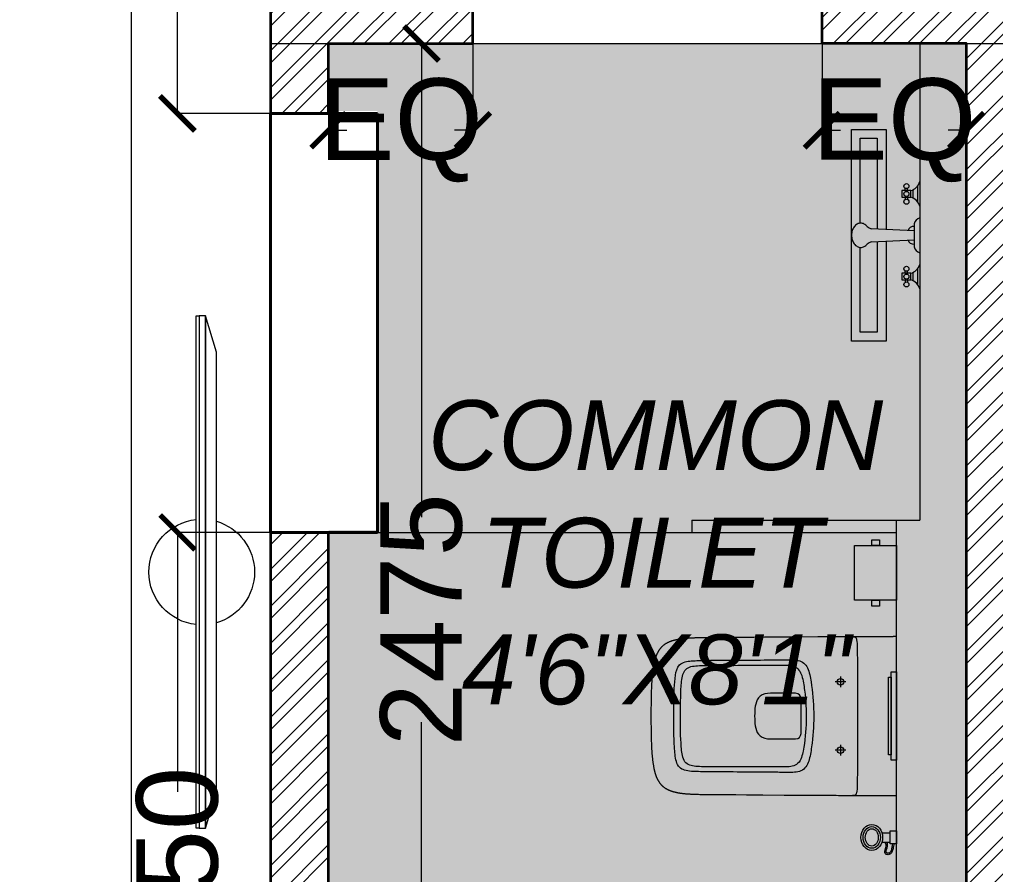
# Model space of a CAD drawing. Header units: millimetres. Extents: x 69529 to 85301, y 41669 to 59279.
# Drawn here: x 75925 to 78022, y 56274 to 58111 of the extents above; entities that cross this region are included whole.
import ezdxf

# ---------------------------------------------------------------- set-up
doc = ezdxf.new("R2010")
doc.units = ezdxf.units.MM
for name, color, linetype, lineweight in [('DA_CARPET AREA RERA', 30, 'Continuous', 9), ('DA_COLUMN', 40, 'Continuous', 40), ('DA_TEXT IN SQ.FT', 193, 'Continuous', 9), ('DA_WALL', 7, 'Continuous', 35), ('DA_WINDOW', 4, 'Continuous', 9)]:
    doc.layers.add(name, color=color, linetype=linetype, lineweight=lineweight)
for name, color, linetype, lineweight, true_color in [('DA_DIMENSION', 7, 'Continuous', 5, 0x474747), ('DA_FURNITURE', 7, 'Continuous', 5, 0x666666), ('DA_FURNITURE HIDDEN', 7, 'Continuous', 5, 0x666666), ('DA_HATCH', 7, 'Continuous', 5, 0x545454)]:
    doc.layers.add(name, color=color, linetype=linetype, lineweight=lineweight, true_color=true_color)
doc.styles.add('MtXpl_Arial', font='ArialItalic.ttf')
doc.styles.get("Standard").update_dxf_attribs({"font": 'Arial.ttf'})
doc.dimstyles.get("Standard").update_dxf_attribs({"dimtxt": 0.18, "dimasz": 0.18, "dimexe": 0.18, "dimexo": 0.0625, "dimgap": 0.09, "dimtad": 0, "dimtih": 1, "dimtoh": 1, "dimdec": 4, "dimzin": 0, "dimdsep": 46, "dimtxsty": 'Standard', "dimcen": 0.09, "dimadec": 0, "dimazin": 0, "dimtfac": 1, "dimtdec": 4, "dimtofl": 0, "dimtmove": 0, "dimatfit": 3, "dimfxl": 1, "dimtolj": 1, "dimtzin": 0, "dimarcsym": 0})

# ---------------------------------------------------------------- blocks, each defined once
blk = doc.blocks.new('nftujfuk')
at = {"layer": 'DA_FURNITURE', "ltscale": 5, "elevation": 0}
for points in [[(3568.3786, 921.4537), (3568.3704, 921.4537), (3568.3704, 920.0761), (3568.3786, 920.0761)], [(3568.3786, 921.4537), (3568.3949, 921.4537), (3568.3949, 920.0761), (3568.3786, 920.0761)], [(3568.4245, 921.356), (3568.4245, 920.1738), (3568.3949, 920.0761), (3568.3949, 921.4537)]]:
    blk.add_lwpolyline(points, close=True, dxfattribs=at)
at = {"layer": 'DA_FURNITURE'}
for start, end in [(95.9312, 264.0688), (286.0862, 73.9138)]:
    blk.add_arc((3568.3851, 920.7649), 0.1421, start, end, dxfattribs=at)
blk = doc.blocks.new('wc2')
at = {"layer": 'DA_FURNITURE'}
for p, q in [((-0.5973, -0.2609), (-0.6148, -0.2609)), ((-0.5973, -0.2814), (-0.6148, -0.2814))]:
    blk.add_line(p, q, dxfattribs=at)
for points in [[(-0.5758, 0.3562), (-0.5758, 0.3678), (-0.5921, 0.3678), (-0.5921, 0.3562)], [(-0.5384, 0.2388), (-0.5384, 0.3562), (-0.6288, 0.3562), (-0.6288, 0.2388)], [(-0.5758, 0.2257), (-0.5758, 0.2388), (-0.5921, 0.2388), (-0.5921, 0.2257)], [(-0.6288, -0.1808), (-0.6288, 0.0535), (-0.6288, 0.1121), (-0.6288, 0.1414), (-0.6288, 0.1561), (-0.6288, 0.1597), (-0.6288, 0.16), (-0.6288, 0.16), (-0.6288, 0.1601), (-0.6288, 0.1601), (-0.6288, 0.1601), (-0.6288, 0.1601), (-0.6287, 0.1601), (-0.6287, 0.1601), (-0.6285, 0.1601), (-0.6281, 0.1601), (-0.6277, 0.1601), (-0.6273, 0.1601), (-0.6269, 0.1601), (-0.6265, 0.1601), (-0.6261, 0.1601), (-0.6257, 0.1601), (-0.6253, 0.1601), (-0.6248, 0.1601), (-0.6244, 0.1601), (-0.624, 0.1601), (-0.6236, 0.1601), (-0.6231, 0.1601), (-0.6227, 0.1601), (-0.6223, 0.1601), (-0.6218, 0.1601), (-0.6214, 0.16), (-0.6209, 0.16), (-0.6205, 0.16), (-0.62, 0.16), (-0.6196, 0.16), (-0.6191, 0.16), (-0.6186, 0.16), (-0.6182, 0.16), (-0.6177, 0.16), (-0.6172, 0.16), (-0.6168, 0.16), (-0.6163, 0.16), (-0.6158, 0.16), (-0.6148, 0.16), (-0.6138, 0.16), (-0.6128, 0.16), (-0.6118, 0.16), (-0.6108, 0.16), (-0.6098, 0.16), (-0.6088, 0.16), (-0.6077, 0.16), (-0.6067, 0.16), (-0.6056, 0.16), (-0.6046, 0.16), (-0.6035, 0.16), (-0.6024, 0.16), (-0.6013, 0.16), (-0.6003, 0.16), (-0.5992, 0.16), (-0.5981, 0.16), (-0.597, 0.16), (-0.5958, 0.16), (-0.5947, 0.16), (-0.5936, 0.16), (-0.5925, 0.16), (-0.5914, 0.16), (-0.5902, 0.16), (-0.588, 0.16), (-0.5857, 0.16), (-0.5811, 0.16), (-0.5788, 0.16), (-0.5766, 0.16), (-0.5743, 0.16), (-0.572, 0.16), (-0.5709, 0.16), (-0.5698, 0.16), (-0.5687, 0.16), (-0.5675, 0.16), (-0.5664, 0.16), (-0.5653, 0.16), (-0.5642, 0.16), (-0.5631, 0.16), (-0.562, 0.16), (-0.5609, 0.16), (-0.5599, 0.16), (-0.5588, 0.16), (-0.5577, 0.16), (-0.5567, 0.16), (-0.5556, 0.16), (-0.5546, 0.16), (-0.5535, 0.16), (-0.5525, 0.16), (-0.5515, 0.16), (-0.5505, 0.16), (-0.5495, 0.16), (-0.5485, 0.16), (-0.5475, 0.16), (-0.5471, 0.16), (-0.5466, 0.16), (-0.5461, 0.16), (-0.5456, 0.16), (-0.5452, 0.16), (-0.5447, 0.16), (-0.5442, 0.16), (-0.5438, 0.16), (-0.5433, 0.16), (-0.5428, 0.16), (-0.5424, 0.16), (-0.5419, 0.16), (-0.5415, 0.16), (-0.541, 0.16), (-0.5406, 0.16), (-0.5402, 0.16), (-0.5397, 0.1599), (-0.5393, 0.1599), (-0.5389, 0.1599), (-0.5385, 0.1599), (-0.538, 0.1599), (-0.5376, 0.1599), (-0.5372, 0.1599), (-0.5368, 0.1599), (-0.5364, 0.1599), (-0.536, 0.1599), (-0.5356, 0.1599), (-0.5352, 0.1599), (-0.5348, 0.1599), (-0.5344, 0.1599), (-0.5343, 0.1599), (-0.5343, 0.1599), (-0.5343, 0.1599), (-0.5343, 0.1599), (-0.5343, 0.1599), (-0.5343, 0.1599), (-0.5342, 0.1599), (-0.5342, 0.1599), (-0.534, 0.1599), (-0.5333, 0.1599), (-0.5304, 0.1599), (-0.5276, 0.1599), (-0.5219, 0.1598), (-0.519, 0.1598), (-0.5183, 0.1598), (-0.5179, 0.1598), (-0.5178, 0.1598), (-0.5177, 0.1598), (-0.5177, 0.1598), (-0.5177, 0.1598), (-0.5177, 0.1598), (-0.5176, 0.1598), (-0.5176, 0.1598), (-0.5174, 0.1598), (-0.5167, 0.1598), (-0.5052, 0.1597), (-0.4938, 0.1596), (-0.4824, 0.1595), (-0.4709, 0.1594), (-0.4595, 0.1594), (-0.4138, 0.1591), (-0.4023, 0.1591), (-0.3909, 0.159), (-0.3852, 0.1589), (-0.3794, 0.1589), (-0.368, 0.1588), (-0.3451, 0.1587), (-0.3222, 0.1585), (-0.2993, 0.1583), (-0.2878, 0.1583), (-0.2763, 0.1582), (-0.2649, 0.1581), (-0.2534, 0.1581), (-0.252, 0.1581), (-0.2516, 0.1581), (-0.2515, 0.1581), (-0.2514, 0.1581), (-0.2514, 0.1581), (-0.2513, 0.1581), (-0.2513, 0.1581), (-0.251, 0.158), (-0.2495, 0.158), (-0.2467, 0.158), (-0.241, 0.158), (-0.2353, 0.158), (-0.2296, 0.1579), (-0.2267, 0.1579), (-0.2239, 0.1579), (-0.221, 0.1579), (-0.2182, 0.1578), (-0.2153, 0.1578), (-0.2124, 0.1577), (-0.2096, 0.1577), (-0.2067, 0.1576), (-0.2039, 0.1576), (-0.201, 0.1575), (-0.1982, 0.1574), (-0.1968, 0.1573), (-0.1953, 0.1573), (-0.1939, 0.1572), (-0.1925, 0.1572), (-0.1911, 0.1571), (-0.1896, 0.157), (-0.1882, 0.157), (-0.1868, 0.1569), (-0.1854, 0.1568), (-0.185, 0.1568), (-0.185, 0.1568), (-0.185, 0.1568), (-0.185, 0.1568), (-0.1849, 0.1568), (-0.1849, 0.1568), (-0.1848, 0.1568), (-0.1845, 0.1568), (-0.1831, 0.1567), (-0.1817, 0.1566), (-0.1804, 0.1565), (-0.179, 0.1564), (-0.1777, 0.1563), (-0.1763, 0.1562), (-0.1749, 0.1561), (-0.1736, 0.156), (-0.1722, 0.1558), (-0.1708, 0.1557), (-0.1695, 0.1555), (-0.1681, 0.1554), (-0.1668, 0.1552), (-0.1661, 0.1551), (-0.1654, 0.155), (-0.1647, 0.1549), (-0.164, 0.1548), (-0.1634, 0.1547), (-0.1627, 0.1546), (-0.162, 0.1545), (-0.1613, 0.1544), (-0.1607, 0.1542), (-0.16, 0.1541), (-0.1593, 0.154), (-0.1586, 0.1539), (-0.158, 0.1538), (-0.1573, 0.1536), (-0.1566, 0.1535), (-0.156, 0.1533), (-0.1553, 0.1532), (-0.1546, 0.1531), (-0.154, 0.1529), (-0.1536, 0.1528), (-0.1535, 0.1528), (-0.1534, 0.1528), (-0.1534, 0.1528), (-0.1533, 0.1528), (-0.1527, 0.1526), (-0.1521, 0.1525), (-0.1515, 0.1523), (-0.1509, 0.1522), (-0.1503, 0.152), (-0.1497, 0.1519), (-0.1491, 0.1517), (-0.1486, 0.1515), (-0.148, 0.1513), (-0.1474, 0.1512), (-0.1468, 0.151), (-0.1462, 0.1508), (-0.1456, 0.1506), (-0.1451, 0.1504), (-0.1445, 0.1502), (-0.1439, 0.15), (-0.1433, 0.1498), (-0.1427, 0.1496), (-0.1422, 0.1494), (-0.1416, 0.1491), (-0.141, 0.1489), (-0.1405, 0.1487), (-0.1399, 0.1484), (-0.1393, 0.1482), (-0.1388, 0.1479), (-0.1382, 0.1477), (-0.1377, 0.1474), (-0.1371, 0.1471), (-0.1366, 0.1469), (-0.136, 0.1466), (-0.1355, 0.1463), (-0.135, 0.146), (-0.1344, 0.1457), (-0.1339, 0.1454), (-0.1334, 0.1451), (-0.1329, 0.1448), (-0.1323, 0.1444), (-0.1318, 0.1441), (-0.1313, 0.1438), (-0.1308, 0.1434), (-0.1303, 0.1431), (-0.1298, 0.1427), (-0.1293, 0.1424), (-0.1288, 0.142), (-0.1283, 0.1416), (-0.1279, 0.1412), (-0.1277, 0.1411), (-0.1277, 0.1411), (-0.1277, 0.1411), (-0.1277, 0.1411), (-0.1277, 0.1411), (-0.1277, 0.1411), (-0.1275, 0.141), (-0.127, 0.1406), (-0.1266, 0.1401), (-0.1261, 0.1397), (-0.1256, 0.1393), (-0.1252, 0.1388), (-0.1247, 0.1384), (-0.1242, 0.138), (-0.1238, 0.1375), (-0.1234, 0.137), (-0.1229, 0.1366), (-0.1225, 0.1361), (-0.1221, 0.1356), (-0.1217, 0.1352), (-0.1213, 0.1347), (-0.1209, 0.1342), (-0.1205, 0.1337), (-0.1201, 0.1332), (-0.1198, 0.1327), (-0.1194, 0.1322), (-0.1191, 0.1317), (-0.1187, 0.1312), (-0.1184, 0.1307), (-0.118, 0.1301), (-0.1177, 0.1296), (-0.1173, 0.1291), (-0.117, 0.1285), (-0.1167, 0.128), (-0.1164, 0.1275), (-0.1161, 0.1269), (-0.1158, 0.1264), (-0.1155, 0.1258), (-0.1152, 0.1253), (-0.1149, 0.1247), (-0.1146, 0.1241), (-0.1144, 0.1236), (-0.1141, 0.123), (-0.1138, 0.1224), (-0.1136, 0.1219), (-0.1133, 0.1213), (-0.1131, 0.1207), (-0.1128, 0.1201), (-0.1126, 0.1195), (-0.1124, 0.119), (-0.1121, 0.1184), (-0.1119, 0.1178), (-0.1117, 0.1172), (-0.1115, 0.1166), (-0.1113, 0.116), (-0.1111, 0.1154), (-0.1109, 0.1148), (-0.1107, 0.1142), (-0.1105, 0.1136), (-0.1103, 0.113), (-0.1101, 0.1124), (-0.1099, 0.1117), (-0.1098, 0.1111), (-0.1096, 0.1105), (-0.1094, 0.1099), (-0.1092, 0.1093), (-0.1091, 0.1087), (-0.1089, 0.1081), (-0.1088, 0.1074), (-0.1086, 0.1068), (-0.1085, 0.1062), (-0.1083, 0.1056), (-0.1082, 0.105), (-0.108, 0.1043), (-0.1079, 0.1037), (-0.1078, 0.1031), (-0.1076, 0.1025), (-0.1075, 0.1018), (-0.1073, 0.1006), (-0.107, 0.0993), (-0.1068, 0.0981), (-0.1066, 0.0968), (-0.1064, 0.0956), (-0.1062, 0.0944), (-0.106, 0.0931), (-0.1058, 0.0919), (-0.1056, 0.0907), (-0.1054, 0.0894), (-0.1053, 0.0888), (-0.1053, 0.0885), (-0.1053, 0.0884), (-0.1053, 0.0883), (-0.1053, 0.0883), (-0.1053, 0.0882), (-0.1051, 0.0868), (-0.1049, 0.0854), (-0.1047, 0.084), (-0.1045, 0.0827), (-0.1044, 0.0813), (-0.1042, 0.0799), (-0.1041, 0.0785), (-0.1039, 0.0771), (-0.1038, 0.0757), (-0.1037, 0.0743), (-0.1036, 0.0729), (-0.1034, 0.0715), (-0.1033, 0.0701), (-0.1032, 0.0687), (-0.1031, 0.0674), (-0.103, 0.066), (-0.1029, 0.0646), (-0.1028, 0.0632), (-0.1028, 0.0618), (-0.1027, 0.0604), (-0.1026, 0.059), (-0.1025, 0.0576), (-0.1025, 0.0562), (-0.1024, 0.0548), (-0.1023, 0.0534), (-0.1023, 0.052), (-0.1022, 0.0506), (-0.1021, 0.0478), (-0.102, 0.045), (-0.102, 0.0422), (-0.1019, 0.0394), (-0.1018, 0.0366), (-0.1017, 0.0338), (-0.1017, 0.031), (-0.1016, 0.0254), (-0.1015, 0.024), (-0.1015, 0.0234), (-0.1015, 0.0226), (-0.1014, 0.0198), (-0.1014, 0.0169), (-0.1013, 0.0141), (-0.1013, 0.0112), (-0.1012, 0.0084), (-0.1012, 0.0055), (-0.1012, 0.0026), (-0.1012, -0.0002), (-0.1011, -0.0031), (-0.1011, -0.0059), (-0.1011, -0.0088), (-0.1011, -0.0116), (-0.1011, -0.0145), (-0.1011, -0.0174), (-0.1012, -0.0202), (-0.1012, -0.0231), (-0.1012, -0.0259), (-0.1012, -0.0288), (-0.1013, -0.0317), (-0.1013, -0.0345), (-0.1014, -0.0374), (-0.1014, -0.0402), (-0.1015, -0.0431), (-0.1016, -0.0487), (-0.1017, -0.0543), (-0.1018, -0.057), (-0.1019, -0.0598), (-0.1019, -0.0626), (-0.102, -0.0654), (-0.1021, -0.0682), (-0.1022, -0.071), (-0.1023, -0.0724), (-0.1023, -0.0738), (-0.1024, -0.0752), (-0.1024, -0.0766), (-0.1025, -0.078), (-0.1026, -0.0794), (-0.1026, -0.0808), (-0.1027, -0.0822), (-0.1028, -0.0836), (-0.1029, -0.085), (-0.103, -0.0864), (-0.1031, -0.0878), (-0.1032, -0.0892), (-0.1033, -0.0906), (-0.1034, -0.092), (-0.1035, -0.0934), (-0.1036, -0.0948), (-0.1038, -0.0962), (-0.1039, -0.0976), (-0.104, -0.0989), (-0.1042, -0.1003), (-0.1043, -0.1017), (-0.1045, -0.1031), (-0.1046, -0.1045), (-0.1048, -0.1059), (-0.105, -0.1073), (-0.1051, -0.108), (-0.1051, -0.108), (-0.1051, -0.108), (-0.1051, -0.1081), (-0.1051, -0.1083), (-0.1052, -0.1086), (-0.1053, -0.1098), (-0.1055, -0.111), (-0.1057, -0.1123), (-0.1059, -0.1135), (-0.1061, -0.1148), (-0.1063, -0.116), (-0.1065, -0.1173), (-0.1067, -0.1185), (-0.1069, -0.1198), (-0.1071, -0.121), (-0.1074, -0.1223), (-0.1075, -0.1229), (-0.1076, -0.1235), (-0.1078, -0.1242), (-0.1079, -0.1248), (-0.108, -0.1254), (-0.1082, -0.126), (-0.1083, -0.1267), (-0.1085, -0.1273), (-0.1086, -0.1279), (-0.1088, -0.1285), (-0.1089, -0.1292), (-0.1091, -0.1298), (-0.1092, -0.1304), (-0.1094, -0.131), (-0.1096, -0.1316), (-0.1098, -0.1323), (-0.1099, -0.1329), (-0.1101, -0.1335), (-0.1103, -0.1341), (-0.1105, -0.1347), (-0.1107, -0.1353), (-0.1109, -0.1359), (-0.1111, -0.1365), (-0.1113, -0.1371), (-0.1115, -0.1377), (-0.1117, -0.1383), (-0.112, -0.1389), (-0.1122, -0.1395), (-0.1124, -0.1401), (-0.1126, -0.1407), (-0.1129, -0.1413), (-0.1131, -0.1419), (-0.1134, -0.1425), (-0.1136, -0.143), (-0.1139, -0.1436), (-0.1142, -0.1442), (-0.1144, -0.1448), (-0.1147, -0.1453), (-0.115, -0.1459), (-0.1153, -0.1464), (-0.1156, -0.147), (-0.1159, -0.1476), (-0.1162, -0.1481), (-0.1165, -0.1487), (-0.1168, -0.1492), (-0.1171, -0.1497), (-0.1174, -0.1503), (-0.1178, -0.1508), (-0.1181, -0.1513), (-0.1185, -0.1519), (-0.1188, -0.1524), (-0.1192, -0.1529), (-0.1195, -0.1534), (-0.1199, -0.1539), (-0.1203, -0.1544), (-0.1207, -0.1549), (-0.1211, -0.1554), (-0.1215, -0.1559), (-0.1219, -0.1564), (-0.1223, -0.1568), (-0.1227, -0.1573), (-0.1231, -0.1578), (-0.1235, -0.1582), (-0.124, -0.1587), (-0.1244, -0.1591), (-0.1249, -0.1596), (-0.1253, -0.16), (-0.1258, -0.1605), (-0.1263, -0.1609), (-0.1268, -0.1613), (-0.1268, -0.1614), (-0.1269, -0.1614), (-0.1269, -0.1614), (-0.1269, -0.1615), (-0.1271, -0.1616), (-0.1273, -0.1618), (-0.1278, -0.1622), (-0.1282, -0.1625), (-0.1287, -0.1629), (-0.1292, -0.1633), (-0.1297, -0.1636), (-0.1302, -0.164), (-0.1307, -0.1644), (-0.1312, -0.1647), (-0.1317, -0.165), (-0.1322, -0.1654), (-0.1327, -0.1657), (-0.1333, -0.166), (-0.1338, -0.1663), (-0.1343, -0.1666), (-0.1348, -0.1669), (-0.1354, -0.1672), (-0.1359, -0.1675), (-0.1364, -0.1678), (-0.137, -0.1681), (-0.1375, -0.1683), (-0.1381, -0.1686), (-0.1386, -0.1688), (-0.1392, -0.1691), (-0.1397, -0.1693), (-0.1403, -0.1696), (-0.1409, -0.1698), (-0.1414, -0.17), (-0.142, -0.1703), (-0.1425, -0.1705), (-0.1431, -0.1707), (-0.1437, -0.1709), (-0.1443, -0.1711), (-0.1448, -0.1713), (-0.1454, -0.1715), (-0.146, -0.1717), (-0.1466, -0.1719), (-0.1472, -0.1721), (-0.1477, -0.1723), (-0.1483, -0.1724), (-0.1489, -0.1726), (-0.1495, -0.1728), (-0.1501, -0.1729), (-0.1507, -0.1731), (-0.1513, -0.1732), (-0.1519, -0.1734), (-0.1521, -0.1735), (-0.1522, -0.1735), (-0.1523, -0.1735), (-0.1525, -0.1735), (-0.1531, -0.1737), (-0.1538, -0.1739), (-0.1545, -0.174), (-0.1551, -0.1742), (-0.1558, -0.1743), (-0.1565, -0.1744), (-0.1571, -0.1746), (-0.1578, -0.1747), (-0.1585, -0.1748), (-0.1591, -0.175), (-0.1598, -0.1751), (-0.1605, -0.1752), (-0.1612, -0.1753), (-0.1618, -0.1754), (-0.1625, -0.1756), (-0.1632, -0.1757), (-0.1638, -0.1758), (-0.1645, -0.1759), (-0.1652, -0.176), (-0.1659, -0.1761), (-0.1665, -0.1761), (-0.1672, -0.1762), (-0.1686, -0.1764), (-0.1699, -0.1766), (-0.1713, -0.1767), (-0.1727, -0.1769), (-0.174, -0.177), (-0.1754, -0.1771), (-0.1767, -0.1772), (-0.1781, -0.1773), (-0.1795, -0.1774), (-0.1808, -0.1775), (-0.1822, -0.1776), (-0.1835, -0.1777), (-0.1836, -0.1777), (-0.1836, -0.1777), (-0.1836, -0.1777), (-0.1836, -0.1777), (-0.1837, -0.1777), (-0.1837, -0.1777), (-0.1841, -0.1777), (-0.1848, -0.1778), (-0.1862, -0.1779), (-0.1877, -0.1779), (-0.1891, -0.178), (-0.1905, -0.1781), (-0.1919, -0.1781), (-0.1934, -0.1782), (-0.1948, -0.1783), (-0.1962, -0.1783), (-0.1976, -0.1784), (-0.1991, -0.1784), (-0.2005, -0.1785), (-0.2033, -0.1785), (-0.2062, -0.1786), (-0.209, -0.1787), (-0.2119, -0.1787), (-0.2148, -0.1788), (-0.2176, -0.1788), (-0.2205, -0.1789), (-0.2233, -0.1789), (-0.2262, -0.1789), (-0.229, -0.1789), (-0.2319, -0.179), (-0.2376, -0.179), (-0.2433, -0.179), (-0.249, -0.179), (-0.2504, -0.179), (-0.2518, -0.179), (-0.2547, -0.1791), (-0.2604, -0.1791), (-0.2719, -0.1792), (-0.2833, -0.1792), (-0.3062, -0.1794), (-0.312, -0.1795), (-0.3148, -0.1795), (-0.3163, -0.1795), (-0.3166, -0.1795), (-0.3166, -0.1795), (-0.3166, -0.1795), (-0.3167, -0.1795), (-0.3168, -0.1795), (-0.3169, -0.1795), (-0.3173, -0.1795), (-0.3187, -0.1795), (-0.3416, -0.1797), (-0.3875, -0.18), (-0.4104, -0.1801), (-0.4333, -0.1802), (-0.4448, -0.1803), (-0.4476, -0.1803), (-0.4491, -0.1803), (-0.4498, -0.1803), (-0.45, -0.1804), (-0.45, -0.1804), (-0.45, -0.1804), (-0.45, -0.1804), (-0.45, -0.1804), (-0.4501, -0.1804), (-0.4502, -0.1804), (-0.4531, -0.1804), (-0.4645, -0.1804), (-0.4873, -0.1806), (-0.4987, -0.1806), (-0.5044, -0.1807), (-0.5102, -0.1807), (-0.5159, -0.1807), (-0.5162, -0.1807), (-0.5163, -0.1807), (-0.5164, -0.1807), (-0.5164, -0.1807), (-0.5164, -0.1807), (-0.5164, -0.1807), (-0.5164, -0.1807), (-0.5164, -0.1807), (-0.5166, -0.1807), (-0.517, -0.1807), (-0.5177, -0.1807), (-0.5205, -0.1808), (-0.5262, -0.1808), (-0.5319, -0.1809), (-0.5326, -0.1809), (-0.5328, -0.1809), (-0.5329, -0.1809), (-0.533, -0.1809), (-0.533, -0.1809), (-0.533, -0.1809), (-0.533, -0.1809), (-0.533, -0.1809), (-0.5331, -0.1809), (-0.5333, -0.1809), (-0.5337, -0.1809), (-0.5341, -0.1809), (-0.5341, -0.1809), (-0.5342, -0.1809), (-0.5342, -0.1809), (-0.5342, -0.1809), (-0.5342, -0.1809), (-0.5342, -0.1809), (-0.5342, -0.1809), (-0.5342, -0.1809), (-0.5342, -0.1809), (-0.5346, -0.1809), (-0.535, -0.1809), (-0.5354, -0.1809), (-0.5358, -0.1809), (-0.5362, -0.181), (-0.5366, -0.181), (-0.537, -0.181), (-0.5374, -0.181), (-0.5378, -0.181), (-0.5382, -0.181), (-0.5387, -0.181), (-0.5391, -0.181), (-0.5395, -0.181), (-0.54, -0.181), (-0.5404, -0.181), (-0.5408, -0.181), (-0.5413, -0.181), (-0.5417, -0.181), (-0.5422, -0.181), (-0.5426, -0.181), (-0.5431, -0.181), (-0.5435, -0.181), (-0.544, -0.181), (-0.5445, -0.181), (-0.5449, -0.181), (-0.5454, -0.181), (-0.5459, -0.181), (-0.5464, -0.181), (-0.5468, -0.181), (-0.5473, -0.181), (-0.5483, -0.181), (-0.5493, -0.181), (-0.5503, -0.181), (-0.5513, -0.181), (-0.5523, -0.181), (-0.5533, -0.181), (-0.5544, -0.181), (-0.5554, -0.181), (-0.5565, -0.181), (-0.5575, -0.181), (-0.5586, -0.181), (-0.5597, -0.181), (-0.5607, -0.181), (-0.5618, -0.181), (-0.5629, -0.181), (-0.564, -0.1809), (-0.5651, -0.1809), (-0.5662, -0.1809), (-0.5673, -0.1809), (-0.5685, -0.1809), (-0.5696, -0.1809), (-0.5707, -0.1809), (-0.5718, -0.1809), (-0.573, -0.1809), (-0.5752, -0.1809), (-0.5775, -0.1809), (-0.5798, -0.1809), (-0.5844, -0.1809), (-0.5867, -0.1809), (-0.5889, -0.1809), (-0.5912, -0.1809), (-0.5923, -0.1809), (-0.5935, -0.1809), (-0.5946, -0.1809), (-0.5957, -0.1809), (-0.5968, -0.1809), (-0.5979, -0.1809), (-0.599, -0.1809), (-0.6001, -0.1808), (-0.6012, -0.1808), (-0.6023, -0.1808), (-0.6034, -0.1808), (-0.6045, -0.1808), (-0.6055, -0.1808), (-0.6066, -0.1808), (-0.6076, -0.1808), (-0.6087, -0.1808), (-0.6097, -0.1808), (-0.6107, -0.1808), (-0.6117, -0.1808), (-0.6127, -0.1808), (-0.6137, -0.1808), (-0.6147, -0.1808), (-0.6157, -0.1808), (-0.6162, -0.1808), (-0.6167, -0.1808), (-0.6171, -0.1808), (-0.6176, -0.1808), (-0.6181, -0.1808), (-0.6185, -0.1808), (-0.619, -0.1808), (-0.6195, -0.1808), (-0.6199, -0.1808), (-0.6204, -0.1808), (-0.6208, -0.1808), (-0.6213, -0.1808), (-0.6217, -0.1808), (-0.6222, -0.1808), (-0.6226, -0.1808), (-0.6231, -0.1808), (-0.6235, -0.1808), (-0.6239, -0.1808), (-0.6243, -0.1808), (-0.6248, -0.1808), (-0.6252, -0.1808), (-0.6256, -0.1808), (-0.626, -0.1808), (-0.6264, -0.1808), (-0.6268, -0.1808), (-0.6272, -0.1808), (-0.6276, -0.1808), (-0.628, -0.1808), (-0.6284, -0.1808), (-0.6288, -0.1808)], [(-0.6174, -0.1051), (-0.6174, 0.0844), (-0.6288, 0.0844), (-0.6288, -0.1051)], [(-0.6117, -0.0938), (-0.6117, 0.073), (-0.6174, 0.073), (-0.6174, -0.0938)], [(-0.6288, -0.2851), (-0.6148, -0.2851), (-0.6148, -0.2572), (-0.6288, -0.2572)]]:
    blk.add_lwpolyline(points, close=True, dxfattribs=at)
for points in [[(-0.5198, 0.0632), (-0.4971, 0.0632)], [(-0.5085, 0.0746), (-0.5085, 0.0519)], [(-0.5198, -0.0837), (-0.4971, -0.0837)], [(-0.5085, -0.0724), (-0.5085, -0.0951)]]:
    blk.add_lwpolyline(points, dxfattribs=at)
at = {"layer": 'DA_FURNITURE', "extrusion": (0, 0, -1)}
for major_axis, ratio in [((0, 0.028), 0.833333), ((0, 0.0233), 0.8), ((0, 0.0186), 0.75)]:
    blk.add_ellipse((-0.5756, -0.2711), major_axis=major_axis, ratio=ratio, start_param=3.141593, end_param=9.424778, dxfattribs=at)
at = {"layer": 'DA_FURNITURE'}
for points, knots in [([(-0.5343, 0.1599), (-0.5361, 0.1599), (-0.5383, 0.1602), (-0.54, 0.1593), (-0.5421, 0.1583), (-0.5425, 0.1555), (-0.5429, 0.1534), (-0.545, 0.143), (-0.5444, 0.1321), (-0.5445, 0.1215), (-0.5447, 0.0993), (-0.5446, 0.077), (-0.5447, 0.0547), (-0.5447, 0.033), (-0.5447, 0.0112), (-0.5448, -0.0105), (-0.5447, -0.0549), (-0.545, -0.0994), (-0.5445, -0.1439), (-0.5444, -0.1544), (-0.5449, -0.1652), (-0.5427, -0.1755), (-0.5422, -0.1775), (-0.5417, -0.1797), (-0.5396, -0.1805), (-0.538, -0.1811), (-0.536, -0.181), (-0.5342, -0.1809)], [0, 0, 0, 0, 1, 1, 1, 2, 2, 2, 3, 3, 3, 4, 4, 4, 5, 5, 5, 6, 6, 6, 7, 7, 7, 8, 8, 8, 9, 9, 9, 9]), ([(-0.1501, -0.0105), (-0.1502, -0.0326), (-0.1503, -0.0549), (-0.1517, -0.077), (-0.1523, -0.0873), (-0.153, -0.0982), (-0.156, -0.1082), (-0.1573, -0.1125), (-0.1593, -0.1171), (-0.1625, -0.1204), (-0.1653, -0.1234), (-0.1692, -0.1253), (-0.1731, -0.1265), (-0.1828, -0.1294), (-0.1933, -0.1295), (-0.2033, -0.1298), (-0.2143, -0.1301), (-0.2252, -0.1302), (-0.2362, -0.1302), (-0.2584, -0.1304), (-0.2806, -0.1305), (-0.3029, -0.1307), (-0.325, -0.1308), (-0.3472, -0.131), (-0.3693, -0.1312), (-0.3804, -0.1313), (-0.3914, -0.1315), (-0.4025, -0.1314), (-0.4119, -0.1314), (-0.4218, -0.1303), (-0.4294, -0.1243), (-0.4367, -0.1183), (-0.4399, -0.1092), (-0.442, -0.1003), (-0.4444, -0.0898), (-0.4459, -0.0792), (-0.4473, -0.0685), (-0.4502, -0.0467), (-0.4513, -0.0246), (-0.4509, -0.0025), (-0.4505, 0.0195), (-0.4485, 0.0414), (-0.445, 0.0632), (-0.4433, 0.0732), (-0.4419, 0.0839), (-0.4374, 0.093), (-0.4333, 0.1011), (-0.4264, 0.1067), (-0.4177, 0.1089), (-0.4128, 0.1102), (-0.4076, 0.1104), (-0.4026, 0.1104), (-0.3972, 0.1104), (-0.3918, 0.1104), (-0.3864, 0.1103), (-0.3753, 0.1102), (-0.3642, 0.1102), (-0.353, 0.1101), (-0.3309, 0.1099), (-0.3087, 0.1097), (-0.2866, 0.1096), (-0.2646, 0.1094), (-0.2426, 0.1094), (-0.2205, 0.1092), (-0.2096, 0.109), (-0.1987, 0.1089), (-0.1878, 0.1079), (-0.1789, 0.1071), (-0.1692, 0.106), (-0.1626, 0.0993), (-0.1568, 0.0936), (-0.1551, 0.0852), (-0.1539, 0.0775), (-0.1524, 0.068), (-0.1518, 0.0584), (-0.1513, 0.0488), (-0.1504, 0.029), (-0.1502, 0.0093), (-0.1501, -0.0105)], [0, 0, 0, 0, 1, 1, 1, 2, 2, 2, 3, 3, 3, 4, 4, 4, 5, 5, 5, 6, 6, 6, 7, 7, 7, 8, 8, 8, 9, 9, 9, 10, 10, 10, 11, 11, 11, 12, 12, 12, 13, 13, 13, 14, 14, 14, 15, 15, 15, 16, 16, 16, 17, 17, 17, 18, 18, 18, 19, 19, 19, 20, 20, 20, 21, 21, 21, 22, 22, 22, 23, 23, 23, 24, 24, 24, 25, 25, 25, 26, 26, 26, 26]), ([(-0.1645, -0.0105), (-0.1646, -0.0326), (-0.1646, -0.0548), (-0.1663, -0.0768), (-0.1671, -0.0864), (-0.1678, -0.0969), (-0.1723, -0.1056), (-0.1767, -0.114), (-0.1851, -0.117), (-0.1939, -0.118), (-0.2044, -0.1193), (-0.2151, -0.1193), (-0.2256, -0.1194), (-0.2366, -0.1195), (-0.2476, -0.1194), (-0.2586, -0.1195), (-0.2807, -0.1195), (-0.3028, -0.1196), (-0.3249, -0.1196), (-0.3359, -0.1196), (-0.347, -0.1197), (-0.358, -0.1197), (-0.369, -0.1197), (-0.3799, -0.1199), (-0.3909, -0.1197), (-0.4001, -0.1195), (-0.41, -0.1187), (-0.4169, -0.1119), (-0.424, -0.1049), (-0.4262, -0.0948), (-0.428, -0.0855), (-0.4361, -0.0428), (-0.437, 0.0019), (-0.4311, 0.045), (-0.4297, 0.0554), (-0.4284, 0.0663), (-0.4252, 0.0764), (-0.4224, 0.0852), (-0.4172, 0.0929), (-0.4083, 0.0962), (-0.399, 0.0997), (-0.3884, 0.0988), (-0.3787, 0.0987), (-0.3677, 0.0987), (-0.3566, 0.0987), (-0.3456, 0.0987), (-0.3235, 0.0986), (-0.3014, 0.0986), (-0.2793, 0.0985), (-0.2572, 0.0985), (-0.2352, 0.0988), (-0.2132, 0.0982), (-0.2079, 0.0981), (-0.2026, 0.0978), (-0.1973, 0.0974), (-0.1928, 0.097), (-0.1882, 0.0965), (-0.1839, 0.0948), (-0.1753, 0.0916), (-0.1711, 0.0841), (-0.1691, 0.0756), (-0.1666, 0.0654), (-0.1659, 0.0549), (-0.1655, 0.0444), (-0.1651, 0.0335), (-0.1649, 0.0225), (-0.1647, 0.0116), (-0.1646, 0.0042), (-0.1645, -0.0031), (-0.1645, -0.0105)], [0, 0, 0, 0, 1, 1, 1, 2, 2, 2, 3, 3, 3, 4, 4, 4, 5, 5, 5, 6, 6, 6, 7, 7, 7, 8, 8, 8, 9, 9, 9, 10, 10, 10, 11, 11, 11, 12, 12, 12, 13, 13, 13, 14, 14, 14, 15, 15, 15, 16, 16, 16, 17, 17, 17, 18, 18, 18, 19, 19, 19, 20, 20, 20, 21, 21, 21, 22, 22, 22, 23, 23, 23, 23]), ([(-0.5085, 0.0703), (-0.5045, 0.0703), (-0.5013, 0.0672), (-0.5013, 0.0632), (-0.5013, 0.0593), (-0.5045, 0.0561), (-0.5085, 0.0561), (-0.5124, 0.0561), (-0.5156, 0.0593), (-0.5156, 0.0632), (-0.5156, 0.0672), (-0.5124, 0.0703), (-0.5085, 0.0703)], [0, 0, 0, 0, 1, 1, 1, 2, 2, 2, 3, 3, 3, 4, 4, 4, 4]), ([(-0.4119, -0.0595), (-0.4, -0.0596), (-0.3763, -0.0596), (-0.3644, -0.0595), (-0.3562, -0.0595), (-0.3474, -0.0596), (-0.3399, -0.0559), (-0.3273, -0.0495), (-0.3251, -0.0343), (-0.3243, -0.0217), (-0.3238, -0.016), (-0.3238, -0.005), (-0.3243, 0.0007), (-0.3251, 0.0134), (-0.3273, 0.0285), (-0.3399, 0.0349), (-0.3474, 0.0386), (-0.3562, 0.0385), (-0.3644, 0.0385), (-0.3644, 0.0385), (-0.3644, 0.0385), (-0.3644, 0.0385), (-0.3763, 0.0386), (-0.4, 0.0386), (-0.4119, 0.0385), (-0.4182, 0.0385), (-0.4236, 0.0333), (-0.4238, 0.027), (-0.4238, 0.027), (-0.4238, 0.027), (-0.4238, 0.027), (-0.4239, 0.0176), (-0.4241, -0.0011), (-0.4241, -0.0105), (-0.4241, -0.0199), (-0.4239, -0.0386), (-0.4238, -0.048), (-0.4236, -0.0543), (-0.4182, -0.0595), (-0.4119, -0.0595)], [0, 0, 0, 0, 1, 1, 1, 2, 2, 2, 3, 3, 3, 4, 4, 4, 5, 5, 5, 6, 6, 6, 7, 7, 7, 8, 8, 8, 9, 9, 9, 10, 10, 10, 11, 11, 11, 12, 12, 12, 13, 13, 13, 13]), ([(-0.5086, -0.0766), (-0.5046, -0.0766), (-0.5014, -0.0798), (-0.5014, -0.0837), (-0.5014, -0.0876), (-0.5046, -0.0908), (-0.5086, -0.0908), (-0.5125, -0.0908), (-0.5157, -0.0876), (-0.5157, -0.0837), (-0.5157, -0.0798), (-0.5125, -0.0766), (-0.5086, -0.0766)], [0, 0, 0, 0, 1, 1, 1, 2, 2, 2, 3, 3, 3, 4, 4, 4, 4]), ([(-0.6229, -0.2851), (-0.6227, -0.2865), (-0.6225, -0.2879), (-0.6219, -0.2913), (-0.6216, -0.2932), (-0.6206, -0.2978), (-0.6199, -0.3005), (-0.6178, -0.3045), (-0.6164, -0.3062), (-0.6133, -0.3078), (-0.6119, -0.3081), (-0.6094, -0.3082), (-0.608, -0.3081), (-0.6058, -0.3071), (-0.6049, -0.3064), (-0.6038, -0.3047), (-0.6035, -0.3037), (-0.6033, -0.302), (-0.6034, -0.3012), (-0.6037, -0.2987), (-0.6042, -0.2969), (-0.6052, -0.2933), (-0.6058, -0.2915), (-0.6068, -0.2874), (-0.6065, -0.2862), (-0.6058, -0.2844), (-0.6055, -0.2837), (-0.6033, -0.2814)], [0, 0, 0, 0, 0.111111, 0.111111, 0.222223, 0.222223, 0.376143, 0.376143, 0.530063, 0.530063, 0.640731, 0.640731, 0.73292, 0.73292, 0.792217, 0.792217, 0.840307, 0.840307, 0.888397, 0.888397, 0.996309, 0.996309, 1.104221, 1.104221, 1.307624, 1.307624, 1.422628, 1.422628, 1.422628, 1.422628]), ([(-0.62, -0.2851), (-0.6194, -0.2878), (-0.6177, -0.3017), (-0.6123, -0.3058), (-0.6037, -0.3045), (-0.6113, -0.2879), (-0.6088, -0.2835), (-0.6075, -0.2814)], [0, 0, 0, 0, 0.330819, 0.619422, 0.81589, 1.132999, 1.422628, 1.422628, 1.422628, 1.422628])]:
    blk.add_open_spline(points, degree=3, knots=knots, dxfattribs=at)
blk = doc.blocks.new('tap')
at = {"layer": 'DA_FURNITURE'}
for p, q in [((-0.1835, -0.2062), (-0.1835, -0.1402)), ((-0.1835, -0.2062), (-0.1835, -0.1402)), ((-0.1775, -0.1944), (-0.1775, -0.1519)), ((-0.1775, -0.1944), (-0.1775, -0.1519)), ((-0.1655, -0.1616), (-0.1655, -0.1845)), ((-0.1655, -0.1616), (-0.1655, -0.1845)), ((-0.1355, -0.1642), (-0.1595, -0.1642)), ((-0.1595, -0.1642), (-0.1595, -0.1822)), ((-0.1355, -0.1642), (-0.1595, -0.1642)), ((-0.1595, -0.1642), (-0.1595, -0.1822)), ((-0.1595, -0.1822), (-0.1355, -0.1822)), ((-0.1595, -0.1822), (-0.1355, -0.1822)), ((-0.1505, -0.1642), (-0.1505, -0.1582)), ((-0.1505, -0.1642), (-0.1505, -0.1582)), ((-0.1505, -0.1822), (-0.1505, -0.1882)), ((-0.1505, -0.1822), (-0.1505, -0.1882)), ((-0.1445, -0.1642), (-0.1445, -0.1582)), ((-0.1445, -0.1642), (-0.1445, -0.1582)), ((-0.1445, -0.1822), (-0.1445, -0.1882)), ((-0.1445, -0.1822), (-0.1445, -0.1882)), ((-0.1355, -0.1822), (-0.1355, -0.1642)), ((-0.1355, -0.1822), (-0.1355, -0.1642)), ((-0.1835, -0.331), (-0.1835, -0.2374)), ((-0.1835, -0.331), (-0.1835, -0.2374)), ((-0.1679, -0.3154), (-0.1679, -0.253)), ((-0.1679, -0.3154), (-0.1679, -0.253)), ((-0.0541, -0.2665), (-0.1679, -0.2721)), ((-0.0541, -0.2665), (-0.1679, -0.2721)), ((-0.1679, -0.2962), (-0.0541, -0.3018)), ((-0.1679, -0.2962), (-0.0541, -0.3018)), ((-0.1835, -0.4282), (-0.1835, -0.3622)), ((-0.1835, -0.4282), (-0.1835, -0.3622)), ((-0.1775, -0.4164), (-0.1775, -0.3739)), ((-0.1775, -0.4164), (-0.1775, -0.3739)), ((-0.1655, -0.3836), (-0.1655, -0.4065)), ((-0.1655, -0.3836), (-0.1655, -0.4065)), ((-0.1355, -0.3862), (-0.1595, -0.3862)), ((-0.1595, -0.3862), (-0.1595, -0.4042)), ((-0.1355, -0.3862), (-0.1595, -0.3862)), ((-0.1595, -0.3862), (-0.1595, -0.4042)), ((-0.1505, -0.3862), (-0.1505, -0.3802)), ((-0.1505, -0.3862), (-0.1505, -0.3802)), ((-0.1445, -0.3862), (-0.1445, -0.3802)), ((-0.1445, -0.3862), (-0.1445, -0.3802)), ((-0.1355, -0.4042), (-0.1355, -0.3862)), ((-0.1355, -0.4042), (-0.1355, -0.3862)), ((-0.1595, -0.4042), (-0.1355, -0.4042)), ((-0.1595, -0.4042), (-0.1355, -0.4042)), ((-0.1505, -0.4042), (-0.1505, -0.4102)), ((-0.1505, -0.4042), (-0.1505, -0.4102)), ((-0.1445, -0.4042), (-0.1445, -0.4102)), ((-0.1445, -0.4042), (-0.1445, -0.4102))]:
    blk.add_line(p, q, dxfattribs=at)
for points in [[(-0.0928, -0.2684), (-0.0928, 0), (0, 0), (0, -0.5683), (-0.0928, -0.5683), (-0.0928, -0.2999)], [(-0.0692, -0.2672), (-0.0692, -0.0237), (-0.0236, -0.0237), (-0.0236, -0.2515)], [(-0.0236, -0.3169), (-0.0236, -0.5446), (-0.0692, -0.5446), (-0.0692, -0.3011)]]:
    blk.add_lwpolyline(points, dxfattribs=at)
for centre in [(-0.1475, -0.1522), (-0.1475, -0.1522), (-0.1475, -0.1732), (-0.1475, -0.1732), (-0.1475, -0.1942), (-0.1475, -0.1942), (-0.1475, -0.3742), (-0.1475, -0.3742), (-0.1475, -0.3952), (-0.1475, -0.3952), (-0.1475, -0.4162), (-0.1475, -0.4162)]:
    blk.add_circle(centre, 0.00671, dxfattribs=at)
for centre, radius, start, end in [((-0.1505, -0.1312), 0.0342, 195.2551, 254.7449), ((-0.1505, -0.1312), 0.0342, 195.2551, 254.7449), ((-0.1505, -0.2152), 0.0342, 105.2551, 164.7449), ((-0.1505, -0.2152), 0.0342, 105.2551, 164.7449), ((-0.1899, -0.2593), 0.0229, 16.1502, 73.8498), ((-0.1899, -0.2593), 0.0229, 16.1502, 73.8498), ((-0.1674, -0.2766), 0.0165, 18.5395, 91.7649), ((-0.1674, -0.2766), 0.0165, 18.5395, 91.7649), ((-0.0581, -0.2424), 0.0244, 279.6247, 312.4678), ((-0.0581, -0.2424), 0.0244, 279.6247, 312.4678), ((-0.0209, -0.2769), 0.0265, 119.848, 141.5659), ((-0.0209, -0.2769), 0.0265, 119.848, 141.5659), ((-0.0247, -0.2702), 0.0188, 90, 119.848), ((-0.0247, -0.2702), 0.0188, 90, 119.848), ((-0.0247, -0.2702), 0.0188, 60.152, 90), ((-0.0247, -0.2702), 0.0188, 60.152, 90), ((-0.0286, -0.2769), 0.0265, 35.8238, 60.152), ((-0.0286, -0.2769), 0.0265, 35.8238, 60.152), ((-0.0346, -0.2813), 0.034, 16.6468, 35.8238), ((-0.0346, -0.2813), 0.034, 16.6468, 35.8238), ((-0.0442, -0.2842), 0.044, 0, 16.6468), ((-0.0442, -0.2842), 0.044, 0, 16.6468), ((-0.0442, -0.2842), 0.044, 343.3532, 360), ((-0.0442, -0.2842), 0.044, 343.3532, 360), ((-0.1674, -0.2917), 0.0165, 268.2351, 341.4605), ((-0.1674, -0.2917), 0.0165, 268.2351, 341.4605), ((-0.0581, -0.3259), 0.0244, 47.5322, 80.3753), ((-0.0581, -0.3259), 0.0244, 47.5322, 80.3753), ((-0.0209, -0.2914), 0.0265, 218.4341, 240.152), ((-0.0209, -0.2914), 0.0265, 218.4341, 240.152), ((-0.0247, -0.2981), 0.0188, 240.152, 270), ((-0.0247, -0.2981), 0.0188, 240.152, 270), ((-0.0247, -0.2981), 0.0188, 270, 299.848), ((-0.0247, -0.2981), 0.0188, 270, 299.848), ((-0.0286, -0.2914), 0.0265, 299.848, 324.1762), ((-0.0286, -0.2914), 0.0265, 299.848, 324.1762), ((-0.0346, -0.287), 0.034, 324.1762, 343.3532), ((-0.0346, -0.287), 0.034, 324.1762, 343.3532), ((-0.1899, -0.309), 0.0229, 286.1502, 343.8498), ((-0.1899, -0.309), 0.0229, 286.1502, 343.8498), ((-0.1505, -0.3532), 0.0342, 195.2551, 254.7449), ((-0.1505, -0.3532), 0.0342, 195.2551, 254.7449), ((-0.1505, -0.4372), 0.0342, 105.2551, 164.7449), ((-0.1505, -0.4372), 0.0342, 105.2551, 164.7449)]:
    blk.add_arc(centre, radius, start, end, dxfattribs=at)
blk = doc.blocks.new('_ArchTick')
at = {"color": 0, "linetype": 'ByBlock', "const_width": 0.15}
blk.add_lwpolyline([(-0.5, -0.5), (0.5, 0.5)], dxfattribs=at)
blk = doc.blocks.new('*D218')
at = {"layer": 'DA_DIMENSION', "transparency": 16777216}
for p, q in [((-24453.6, 98386.5), (-24453.6, 98200)), ((-24143.6, 98386.5), (-24143.6, 98200)), ((-24453.6, 98200.2), (-24414.2, 98200.2)), ((-24143.6, 98200.2), (-24183, 98200.2))]:
    blk.add_line(p, q, dxfattribs=at)
at = {"layer": 'Defpoints', "color": 0, "transparency": 16777216}
for p in [(-24453.6, 98386.5), (-24143.6, 98386.5), (-24143.6, 98200.2)]:
    blk.add_point(p, dxfattribs=at)
at = {"layer": 'DA_DIMENSION', "transparency": 16777216, "xscale": 75, "yscale": 75, "zscale": 75, "rotation": 180}
blk.add_blockref('_ArchTick', (-24453.6, 98200.2), dxfattribs=at)
at = {"layer": 'DA_DIMENSION', "transparency": 16777216, "xscale": 75, "yscale": 75, "zscale": 75}
blk.add_blockref('_ArchTick', (-24143.6, 98200.2), dxfattribs=at)
at = {"layer": 'DA_DIMENSION', "color": 7, "transparency": 16777216, "insert": (-24298.6, 98200.2), "char_height": 175, "attachment_point": 5}
blk.add_mtext('\\A1;EQ', dxfattribs=at)
blk = doc.blocks.new('*D168')
at = {"layer": 'DA_DIMENSION', "transparency": 16777216}
for p, q in [((-23393.6, 98386.5), (-23393.6, 98200.2)), ((-23083.6, 98386.5), (-23083.6, 98200.2)), ((-23393.6, 98200.3), (-23354.2, 98200.3)), ((-23083.6, 98200.3), (-23123, 98200.3))]:
    blk.add_line(p, q, dxfattribs=at)
at = {"layer": 'Defpoints', "color": 0, "transparency": 16777216}
for p in [(-23393.6, 98386.5), (-23083.6, 98386.5), (-23083.6, 98200.3)]:
    blk.add_point(p, dxfattribs=at)
at = {"layer": 'DA_DIMENSION', "transparency": 16777216, "xscale": 75, "yscale": 75, "zscale": 75, "rotation": 180}
blk.add_blockref('_ArchTick', (-23393.6, 98200.3), dxfattribs=at)
at = {"layer": 'DA_DIMENSION', "transparency": 16777216, "xscale": 75, "yscale": 75, "zscale": 75}
blk.add_blockref('_ArchTick', (-23083.6, 98200.3), dxfattribs=at)
at = {"layer": 'DA_DIMENSION', "color": 7, "transparency": 16777216, "insert": (-23238.6, 98200.3), "char_height": 175, "attachment_point": 5}
blk.add_mtext('\\A1;EQ', dxfattribs=at)
blk = doc.blocks.new('*D175')
at = {"layer": 'DA_DIMENSION', "transparency": 16777216}
for p, q in [((-24453.5, 98386.5), (-24253.8, 98386.5)), ((-24254, 98386.5), (-24254, 97369.2)), ((-24254, 95911.5), (-24254, 96928.9)), ((-24453.5, 95911.5), (-24253.8, 95911.5))]:
    blk.add_line(p, q, dxfattribs=at)
at = {"layer": 'Defpoints', "color": 0, "transparency": 16777216}
for p in [(-24453.6, 98386.5), (-24453.6, 95911.5), (-24254, 95911.5)]:
    blk.add_point(p, dxfattribs=at)
at = {"layer": 'DA_DIMENSION', "transparency": 16777216, "xscale": 75, "yscale": 75, "zscale": 75}
for p, rotation in [((-24254, 98386.5), 90), ((-24254, 95911.5), 270)]:
    blk.add_blockref('_ArchTick', p, dxfattribs=dict(at, rotation=rotation))
at = {"layer": 'DA_DIMENSION', "color": 7, "transparency": 16777216, "insert": (-24254, 97149), "char_height": 175, "attachment_point": 5, "rotation": 90}
blk.add_mtext('\\A1;2475', dxfattribs=at)
blk = doc.blocks.new('*D177')
at = {"layer": 'DA_DIMENSION', "transparency": 16777216}
for p, q in [((-24578.7, 97336.5), (-24778.4, 97336.5)), ((-24778.2, 97336.5), (-24778.2, 96779.3)), ((-24778.2, 95786.5), (-24778.2, 96343.7)), ((-24578.7, 95786.5), (-24778.4, 95786.5))]:
    blk.add_line(p, q, dxfattribs=at)
at = {"layer": 'Defpoints', "color": 0, "transparency": 16777216}
for p in [(-24778.2, 97336.5), (-24578.6, 97336.5), (-24578.6, 95786.5)]:
    blk.add_point(p, dxfattribs=at)
at = {"layer": 'DA_DIMENSION', "transparency": 16777216, "xscale": 75, "yscale": 75, "zscale": 75}
for p, rotation in [((-24778.2, 97336.5), 90), ((-24778.2, 95786.5), 270)]:
    blk.add_blockref('_ArchTick', p, dxfattribs=dict(at, rotation=rotation))
at = {"layer": 'DA_DIMENSION', "color": 7, "transparency": 16777216, "insert": (-24778.2, 96561.5), "char_height": 175, "attachment_point": 5, "rotation": 90}
blk.add_mtext('\\A1;1550', dxfattribs=at)
blk = doc.blocks.new('*D178')
at = {"layer": 'DA_DIMENSION', "transparency": 16777216}
for p, q in [((-24578.7, 99436.5), (-24778.6, 99436.5)), ((-24778.4, 99436.5), (-24778.4, 99054.3)), ((-24778.4, 98236.5), (-24778.4, 98618.7)), ((-24578.7, 98236.5), (-24778.6, 98236.5))]:
    blk.add_line(p, q, dxfattribs=at)
at = {"layer": 'Defpoints', "color": 0, "transparency": 16777216}
for p in [(-24778.4, 99436.5), (-24578.6, 99436.5), (-24578.6, 98236.5)]:
    blk.add_point(p, dxfattribs=at)
at = {"layer": 'DA_DIMENSION', "transparency": 16777216, "xscale": 75, "yscale": 75, "zscale": 75}
for p, rotation in [((-24778.4, 99436.5), 90), ((-24778.4, 98236.5), 270)]:
    blk.add_blockref('_ArchTick', p, dxfattribs=dict(at, rotation=rotation))
at = {"layer": 'DA_DIMENSION', "color": 7, "transparency": 16777216, "insert": (-24778.4, 98836.5), "char_height": 175, "attachment_point": 5, "rotation": 90}
blk.add_mtext('\\A1;1200', dxfattribs=at)
blk = doc.blocks.new('fsdaafdh')
at = {"layer": 'DA_DIMENSION'}
for base, p1, p2, picture, middle in [((-24778.38627, 99436.52535), (-24578.59418, 98236.52535), (-24578.59418, 99436.52535), '*D178', (-24778.38627, 98836.52535)), ((-24254.02141, 95911.52535), (-24453.59418, 98386.52535), (-24453.59418, 95911.52535), '*D175', (-24254.02141, 97149.02535)), ((-24778.20627, 97336.52535), (-24578.59418, 95786.52535), (-24578.59418, 97336.52535), '*D177', (-24778.20627, 96561.52535))]:
    dim = blk.add_linear_dim(base=base, p1=p1, p2=p2, angle=90, dimstyle='Standard', dxfattribs=at)
    dim.commit()
    dim.dimension.update_dxf_attribs({"geometry": picture, "text_midpoint": middle})
for base, p1, p2, picture, middle in [((-24143.59418, 98200.16619), (-24453.59418, 98386.52535), (-24143.59418, 98386.52535), '*D218', (-24298.59418, 98200.16619)), ((-23083.59418, 98200.34619), (-23393.59418, 98386.52535), (-23083.59418, 98386.52535), '*D168', (-23238.59418, 98200.34619))]:
    dim = blk.add_linear_dim(base=base, p1=p1, p2=p2, text='EQ', dimstyle='Standard', dxfattribs=at)
    dim.commit()
    dim.dimension.update_dxf_attribs({"geometry": picture, "text_midpoint": middle})

msp = doc.modelspace()

# ---------------------------------------------------------------- hatches: boundary and pattern name
at = {"layer": 'DA_HATCH'}
h = msp.add_hatch(dxfattribs=at)
h.set_pattern_fill('ANSI32', color=256, scale=150)
h.set_pattern_definition([(45, (101042.82, -215688.83), (-39.774756, 39.774756), []), (45, (101069.34, -215688.83), (-39.774756, 39.774756), [])])
h.paths.add_polyline_path([(78084.22813, 58058.9767), (78084.22813, 54438.9767), (77959.22813, 54438.9767), (77959.22813, 58058.9767), (77649.22813, 58058.9767), (77649.22813, 58208.9767), (77959.22813, 58208.9767), (77959.22813, 58958.9767), (77959.22813, 59108.9767), (78109.22813, 59108.9767), (78109.22813, 58208.9767), (78449.22813, 58208.9767), (78449.22813, 58058.9767)])
h.paths.add_polyline_path([(76589.22813, 58058.9767), (76899.22813, 58058.9767), (76899.22813, 58208.9767), (76614.22813, 58208.9767), (76614.22813, 58958.9767), (76614.22813, 59108.9767), (76464.22813, 59108.9767), (76464.22813, 58058.9767), (76464.22813, 57908.9767), (76589.22813, 57908.9767)])
h.paths.add_polyline_path([(80214.22813, 58058.9767), (80214.22813, 54438.9767), (80339.22813, 54438.9767), (80339.22813, 58058.9767), (80649.22813, 58058.9767), (80649.22813, 58208.9767), (80339.22813, 58208.9767), (80339.22813, 58958.9767), (80339.22813, 59108.9767), (80189.22813, 59108.9767), (80189.22813, 58208.9767), (79849.22813, 58208.9767), (79849.22813, 58058.9767)])
h.paths.add_polyline_path([(81709.22424, 58208.9767), (81709.22813, 58953.9767), (81709.22813, 59108.9767), (81859.22813, 59108.9767), (81859.22813, 58208.9767)])
h.paths.add_polyline_path([(81399.22813, 58058.9767), (81399.22813, 58208.9767), (81709.22813, 58208.9767), (81709.22813, 58058.9767)], flags=17)
h.paths.add_polyline_path([(81834.22813, 57008.9767), (81834.22813, 55458.9767), (81089.22813, 55458.9767), (81089.22813, 55583.9767), (81709.22813, 55583.9767), (81709.22813, 57008.9767)])
h.paths.add_polyline_path([(75709.22813, 54558.9767), (77039.22813, 54558.9767), (77039.22813, 54433.9767), (75709.22813, 54433.9767)])
h.paths.add_polyline_path([(76464.22813, 57008.9767), (76464.22813, 55458.9767), (77209.22813, 55458.9767), (77209.22813, 55583.9767), (76589.22813, 55583.9767), (76589.22813, 57008.9767)])
h.paths.add_polyline_path([(73414.22813, 54558.9767), (73264.22813, 54558.9767), (73264.22813, 56708.9767), (73414.22813, 56708.9767)])
h.paths.add_polyline_path([(73494.22813, 58678.9767), (73414.22813, 58678.9767), (73414.22813, 57908.9767), (73264.22813, 57908.9767), (73264.22813, 59108.9767), (73494.22813, 59108.9767)])
h.paths.add_polyline_path([(80214.22813, 49553.97669), (80214.22813, 50783.9767), (80214.22813, 53508.9767), (81834.22813, 53508.9767), (81834.22813, 53383.9767), (80339.22813, 53383.9767), (80339.22813, 50933.9767), (80649.22813, 50933.9767), (80649.22813, 50783.9767), (80364.22813, 50783.9767), (80364.22813, 47608.95613), (80134.22813, 47608.97669), (80134.22813, 47758.97669), (80214.22812, 47758.97669)])
h.paths.add_polyline_path([(81709.22813, 50933.9767), (81399.22813, 50933.9767), (81399.22813, 50783.9767), (81709.22813, 50783.9767)], flags=17)
h.paths.add_polyline_path([(81709.22813, 50783.9767), (81709.22813, 49703.97669), (81709.22813, 49553.97669), (81859.22813, 49553.97669), (81859.22813, 50173.9767), (81939.22813, 50173.9767), (81939.22813, 50323.9767), (81859.22813, 50323.9767), (81859.22813, 50783.9767)])
h.paths.add_polyline_path([(77299.22813, 47758.9767), (77299.22813, 47608.9767), (76909.22813, 47608.9767), (76909.22813, 47758.9767)])
edge = h.paths.add_edge_path()
edge.add_line((85034.22813, 50163.9767), (85034.22813, 54433.9767))
edge.add_line((85034.22813, 54433.9767), (85034.22813, 54558.9767))
edge.add_line((85034.22813, 54558.9767), (85034.22813, 58828.9767))
edge.add_line((85034.22813, 58828.9767), (84884.22813, 58828.9767))
edge.add_line((84884.22813, 58828.9767), (84884.22813, 54558.9767))
edge.add_line((84884.22813, 54558.9767), (81259.22813, 54558.9767))
edge.add_line((81259.22813, 54558.9767), (81259.22813, 54433.9767))
edge.add_line((81259.22813, 54433.9767), (84884.22813, 54433.9767))
edge.add_line((84884.22813, 54433.9767), (84884.22813, 50173.9767))
edge.add_line((84884.22813, 50173.9767), (85034.22813, 50173.9767))
h.paths.add_polyline_path([(81834.22813, 51983.9767), (81834.22813, 52638.9767), (81709.22813, 52638.9767), (81709.22813, 51983.9767)], flags=17)
h = msp.add_hatch(dxfattribs=at)
h.set_pattern_fill('ANSI35', color=256, scale=300)
h.set_pattern_definition([(45, (101042.82, -40322.55), (-53.03301, 53.03301), []), (45, (101095.855, -40322.55), (-53.03301, 53.03301), [93.75, -18.75, 0, -18.75])])
h.paths.add_polyline_path([(78084.22813, 58058.9767), (80214.22813, 58058.9767), (80214.22813, 57458.9767), (78084.22813, 57458.9767)])
h.paths.add_polyline_path([(76589.22813, 58058.9767), (77959.22813, 58058.9767), (77959.22813, 55583.9767), (77209.22813, 55583.9767), (76589.22813, 55583.9767), (76589.22813, 57013.97669), (76694.22813, 57013.9767), (76694.22813, 57913.9767), (76589.22813, 57913.9767)])
h.paths.add_polyline_path([(80339.22813, 58058.9767), (81709.22813, 58058.9767), (81709.22813, 55583.9767), (81089.22813, 55583.9767), (80339.22813, 55583.9767)])
h.paths.add_polyline_path([(81709.22813, 53383.9767), (80339.22813, 53383.9767), (80339.22813, 50933.97671), (81709.22813, 50933.97668), (81709.22813, 52638.9767)])

# ---------------------------------------------------------------- linework, layer by layer
at = {"layer": 'DA_CARPET AREA RERA'}
msp.add_lwpolyline([(74019.22813, 48978.9767), (74169.22813, 48978.9767), (75709.22813, 48978.9767), (75709.02425, 54558.9767), (73414.22813, 54558.9767), (73414.22813, 58678.9767), (76464.22813, 58678.9767), (76464.22813, 58058.9767), (81709.22813, 58058.9767), (81859.22813, 58058.9767), (81859.22813, 58678.9767), (84884.22813, 58678.9767), (84884.22813, 50323.9767), (81859.22813, 50323.9767), (81859.22813, 50933.9767), (80214.22813, 50933.9767), (80214.22812, 47758.97669), (80214.22813, 47608.97669), (77214.22813, 47608.9767), (77214.22813, 47758.9767), (74019.22813, 47758.9767), (74019.22813, 48818.9767)], close=True, dxfattribs=at)
at = {"layer": 'DA_COLUMN'}
for p, q in [((76694.22813, 57908.9767), (76464.22813, 57908.9767)), ((76464.22813, 57908.9767), (76464.22813, 57008.9767)), ((76694.22813, 57008.9767), (76694.22813, 57908.9767)), ((76464.22813, 57008.9767), (76694.22813, 57008.9767))]:
    msp.add_line(p, q, dxfattribs=at)
at = {"layer": 'DA_FURNITURE'}
for p, q in [((77369.22813, 57035.36799), (77859.22813, 57035.36799)), ((77369.22813, 57035.36799), (77369.22813, 57009.04899)), ((76694.22813, 57009.04899), (77809.22813, 57009.04899))]:
    msp.add_line(p, q, dxfattribs=at)
for points in [[(77959.22813, 58058.9767), (77959.22813, 55583.9767), (77404.22813, 55583.9767), (77404.22813, 56158.9767), (77809.22813, 56158.9767), (77809.22813, 57035.36799)], [(77959.22813, 58058.9767), (77859.22813, 58058.9767), (77859.22813, 57035.36799)]]:
    msp.add_lwpolyline(points, dxfattribs=at)
at = {"layer": 'DA_FURNITURE HIDDEN'}
msp.add_lwpolyline([(76464.22813, 58678.97664), (76164.74326, 58678.97675), (76164.74326, 55458.9767), (76464.22813, 55458.9767)], dxfattribs=at)
at = {"layer": 'DA_WALL'}
for points in [[(76589.22813, 57908.9767), (76589.22813, 58058.9767), (76899.22813, 58058.9767), (76899.22813, 58208.9767), (76614.22813, 58208.9767), (76614.22813, 58958.9767), (76614.22813, 58958.9767), (76614.22813, 59108.9767), (76464.22813, 59108.9767), (76464.22813, 58058.9767), (76464.22813, 58058.9767), (76464.22813, 57908.9767)], [(76589.22813, 55583.9767), (76589.22813, 57008.9767), (76464.22813, 57008.9767), (76464.22813, 55458.9767), (76589.22813, 55458.9767)]]:
    msp.add_lwpolyline(points, close=True, dxfattribs=at)
msp.add_lwpolyline([(77959.22813, 55583.9767), (77959.22813, 58058.9767), (77649.22813, 58058.9767), (77649.22813, 58208.9767), (77959.22813, 58208.9767), (77959.22813, 58958.9767), (77959.22813, 58958.9767), (77959.22813, 59108.9767), (78109.22813, 59108.9767), (78109.22813, 58208.9767), (78449.22813, 58208.9767), (78449.22813, 58058.9767), (78084.22813, 58058.9767), (78084.22813, 54433.9767), (77959.22813, 54433.9767), (77959.22813, 55458.9767)], dxfattribs=at)
at = {"layer": 'DA_WINDOW'}
msp.add_lwpolyline([(76899.22813, 58058.9767), (77649.22813, 58058.9767), (77649.22813, 58208.9767), (76899.22813, 58208.9767)], close=True, dxfattribs=at)

# ---------------------------------------------------------------- block references
at = {"layer": 'DA_FURNITURE', "xscale": 800.0000000000018, "yscale": 800.0000000000018, "zscale": 800.0000000000018, "rotation": 180}
msp.add_blockref('tap', (77712.41837, 57419.80626), dxfattribs=at)
at = {"layer": 'DA_FURNITURE', "xscale": -1000, "yscale": 1000, "zscale": 1000}
msp.add_blockref('wc2', (77180.45543, 56625.04815), dxfattribs=at)
at = {"layer": 'DA_FURNITURE HIDDEN', "xscale": -798.5297558340299, "yscale": 798.5297558340299, "zscale": 798.5297558340299, "rotation": 180}
msp.add_blockref('nftujfuk', (-2773145.02632, 792182.13764), dxfattribs=at)
at = {"layer": 'DA_HATCH'}
msp.add_blockref('fsdaafdh', (101042.82231, -40327.54866), dxfattribs=at)

# ---------------------------------------------------------------- texts
at = {"layer": 'DA_TEXT IN SQ.FT', "style": 'MtXpl_Arial'}
for s, p in [('COMMON', (76802.87993, 57142.98068, 0)), ('TOILET', (76917.11936, 56890.4227, 0)), ('4\'6"X8\'1"', (76875.06616, 56639.80878, 0))]:
    msp.add_text(s, height=150, dxfattribs=at).set_placement(p)

doc.saveas('drawing.dxf')
